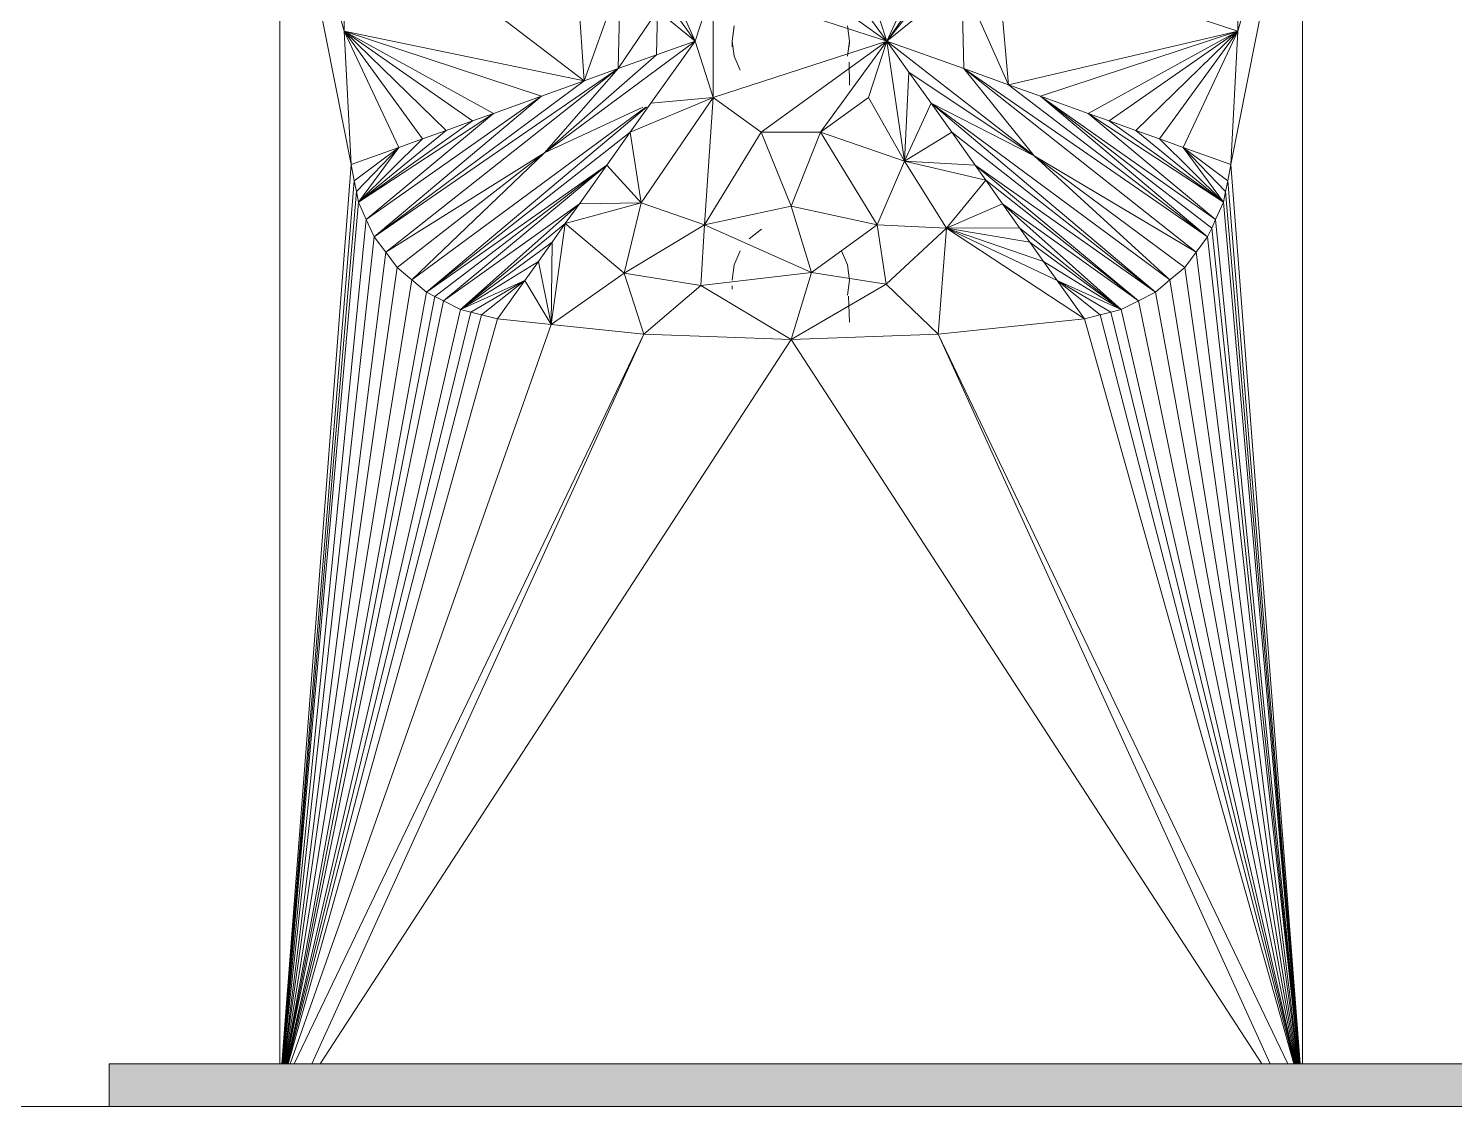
# Model space of a CAD drawing. Header units: inches. Extents: x 20461 to 27285, y -26063 to -19005.
# Drawn here: x 25494.59 to 25511.33, y -22418.63 to -22405.98 of the extents above; entities that cross this region are included whole.
import ezdxf

# ---------------------------------------------------------------- set-up
doc = ezdxf.new("R2010")
doc.units = ezdxf.units.IN
doc.header["$MEASUREMENT"] = 0
doc.layers.add('A-GENM', color=13, linetype='Continuous', lineweight=9)
doc.layers.add('A-WALL', color=113, linetype='Continuous', lineweight=9)

# ---------------------------------------------------------------- blocks, each defined once
blk = doc.blocks.new('Drinking_Fountain-Haws_Corporation-Wall_Mounted_1119-1119-2447-1119-2447 - Drinking_Fountain-Haws_Corporation-Wall_Mounted_1119-1119-2447-300512 - 184570-300653-Site Plan - Phase 1')
at = {"layer": 'A-GENM'}
blk.add_hatch(color=256, dxfattribs=at).paths.add_polyline_path([(0, 11.68), (32, 11.68), (32, 12.18), (0, 12.18)], flags=0)
for p, q in [((2.001, 12.18), (2.001, 26.982)), ((2.756, 24.295), (2.001, 26.982)), ((2.001, 26.982), (2.838, 22.731)), ((9.126, 24.18), (11.422, 27.098)), ((9.126, 24.18), (11.112, 27.061)), ((14.001, 26.982), (13.163, 22.731)), ((14.001, 26.982), (13.245, 24.295)), ((14.001, 12.18), (14.001, 26.982)), ((5.229, 26.465), (6.876, 24.18)), ((2.756, 24.295), (2.771, 25.861)), ((2.771, 25.861), (5.572, 23.712)), ((13.23, 25.861), (13.245, 24.295)), ((5.463, 25.327), (5.572, 23.712)), ((6.375, 25.286), (6.876, 24.18)), ((9.126, 24.18), (7.652, 25.25)), ((8.346, 25.25), (9.126, 24.18)), ((10.552, 23.667), (10.415, 25.228)), ((10.415, 25.228), (13.245, 24.295)), ((9.126, 24.18), (9.509, 25.026)), ((5.997, 24.894), (5.572, 23.712)), ((5.973, 23.856), (5.997, 24.894)), ((7.089, 24.842), (6.876, 24.18)), ((9.126, 24.18), (7.089, 24.842)), ((7.089, 24.842), (7.089, 23.519)), ((9.126, 24.18), (8.912, 24.842)), ((9.126, 24.18), (10.004, 24.894)), ((10.028, 23.856), (10.004, 24.894)), ((10.004, 24.894), (10.552, 23.667)), ((5.973, 23.856), (6.436, 24.537)), ((6.436, 24.537), (6.424, 24.018)), ((6.436, 24.537), (6.876, 24.18)), ((2.756, 24.295), (5.071, 23.532)), ((2.756, 24.295), (4.265, 23.244)), ((2.756, 24.295), (3.955, 23.131)), ((2.756, 24.295), (4.511, 23.331)), ((2.756, 24.295), (2.838, 22.731)), ((2.756, 24.295), (3.398, 22.932)), ((2.756, 24.295), (3.676, 23.031)), ((2.756, 24.295), (5.572, 23.712)), ((7.309, 24.18), (7.333, 24.358)), ((7.309, 24.18), (7.324, 24.292)), ((7.324, 24.292), (7.333, 24.358)), ((8.686, 24.18), (8.663, 24.358)), ((10.552, 23.667), (13.245, 24.295)), ((10.93, 23.532), (13.245, 24.295)), ((11.487, 23.331), (13.245, 24.295)), ((11.733, 23.244), (13.245, 24.295)), ((12.046, 23.131), (13.245, 24.295)), ((12.325, 23.031), (13.245, 24.295)), ((12.603, 22.932), (13.245, 24.295)), ((13.163, 22.731), (13.245, 24.295)), ((6.876, 24.18), (5.109, 22.87)), ((6.876, 24.18), (6.357, 23.45)), ((6.424, 24.018), (6.876, 24.18)), ((6.876, 24.18), (7.089, 23.519)), ((9.126, 24.18), (7.089, 23.519)), ((7.309, 24.18), (7.333, 24.002)), ((7.309, 24.18), (7.312, 24.111)), ((9.126, 24.18), (7.652, 23.11)), ((9.126, 24.18), (8.346, 23.11)), ((8.686, 24.18), (8.663, 24.002)), ((8.686, 24.18), (8.683, 24.112)), ((9.126, 24.18), (8.912, 23.519)), ((9.126, 24.18), (9.383, 23.815)), ((9.126, 24.18), (10.854, 22.833)), ((9.126, 24.18), (10.028, 23.856)), ((9.126, 24.18), (9.334, 22.769)), ((6.424, 24.018), (5.109, 22.87)), ((5.973, 23.856), (6.424, 24.018)), ((7.333, 24.002), (7.368, 23.919)), ((8.683, 23.932), (8.686, 23.661)), ((5.973, 23.856), (3.111, 21.881)), ((5.973, 23.856), (3.246, 21.703)), ((5.973, 23.856), (5.109, 22.87)), ((5.973, 23.856), (5.572, 23.712)), ((7.403, 23.837), (7.368, 23.919)), ((9.383, 23.815), (9.334, 22.769)), ((9.383, 23.815), (10.854, 22.833)), ((9.383, 23.815), (9.644, 23.45)), ((12.89, 21.881), (10.028, 23.856)), ((10.854, 22.833), (10.028, 23.856)), ((12.755, 21.703), (10.028, 23.856)), ((10.028, 23.856), (10.552, 23.667)), ((5.572, 23.712), (3.111, 21.881)), ((5.071, 23.532), (5.572, 23.712)), ((12.89, 21.881), (10.552, 23.667)), ((10.93, 23.532), (10.552, 23.667)), ((5.071, 23.532), (3.017, 22.086)), ((5.071, 23.532), (3.111, 21.881)), ((5.071, 23.532), (4.511, 23.331)), ((6.114, 23.109), (7.089, 23.519)), ((6.114, 23.109), (6.357, 23.45)), ((7.089, 23.519), (6.243, 22.281)), ((7.089, 23.519), (6.357, 23.45)), ((7.089, 23.519), (6.987, 22.025)), ((7.652, 23.11), (7.089, 23.519)), ((8.346, 23.11), (8.912, 23.519)), ((9.334, 22.769), (8.912, 23.519)), ((9.334, 22.769), (9.644, 23.45)), ((12.278, 21.234), (9.644, 23.45)), ((10.854, 22.833), (9.644, 23.45)), ((12.448, 21.379), (9.644, 23.45)), ((9.644, 23.45), (9.887, 23.109)), ((12.89, 21.881), (10.93, 23.532)), ((12.981, 22.086), (10.93, 23.532)), ((12.937, 21.984), (10.93, 23.532)), ((10.93, 23.532), (11.487, 23.331)), ((4.511, 23.331), (2.926, 22.291)), ((4.511, 23.331), (3.017, 22.086)), ((3.55, 21.379), (6.298, 23.406)), ((3.723, 21.234), (6.305, 23.406)), ((4.265, 23.244), (4.511, 23.331)), ((5.109, 22.87), (6.263, 23.406)), ((12.981, 22.086), (11.487, 23.331)), ((13.075, 22.291), (11.487, 23.331)), ((11.733, 23.244), (11.487, 23.331)), ((4.265, 23.244), (2.926, 22.291)), ((3.955, 23.131), (2.926, 22.291)), ((3.955, 23.131), (3.676, 23.031)), ((3.723, 21.234), (6.114, 23.109)), ((4.265, 23.244), (3.955, 23.131)), ((5.838, 22.722), (6.114, 23.109)), ((6.114, 23.109), (6.243, 22.281)), ((7.652, 23.11), (6.987, 22.025)), ((8.346, 23.11), (7.652, 23.11)), ((7.652, 23.11), (8.001, 22.243)), ((8.346, 23.11), (8.001, 22.243)), ((8.346, 23.11), (9.334, 22.769)), ((8.346, 23.11), (9.011, 22.025)), ((9.334, 22.769), (9.887, 23.109)), ((12.278, 21.234), (9.887, 23.109)), ((10.163, 22.722), (9.887, 23.109)), ((13.075, 22.291), (11.733, 23.244)), ((11.733, 23.244), (12.046, 23.131)), ((13.075, 22.291), (12.046, 23.131)), ((12.046, 23.131), (12.325, 23.031)), ((2.838, 22.731), (3.398, 22.932)), ((2.876, 22.54), (3.398, 22.932)), ((2.903, 22.416), (3.398, 22.932)), ((2.926, 22.291), (3.676, 23.031)), ((2.926, 22.291), (3.398, 22.932)), ((3.398, 22.932), (3.676, 23.031)), ((13.075, 22.291), (12.325, 23.031)), ((12.603, 22.932), (12.325, 23.031)), ((13.125, 22.54), (12.603, 22.932)), ((13.098, 22.416), (12.603, 22.932)), ((13.163, 22.731), (12.603, 22.932)), ((13.075, 22.291), (12.603, 22.932)), ((5.109, 22.87), (3.246, 21.703)), ((5.109, 22.87), (3.38, 21.524)), ((3.55, 21.379), (5.109, 22.87)), ((9.334, 22.769), (9.011, 22.025)), ((10.286, 22.549), (9.334, 22.769)), ((10.163, 22.722), (9.334, 22.769)), ((9.334, 22.769), (9.826, 21.985)), ((12.621, 21.524), (10.854, 22.833)), ((10.854, 22.833), (12.755, 21.703)), ((10.854, 22.833), (12.448, 21.379)), ((2.027, 12.18), (2.838, 22.731)), ((2.838, 22.731), (2.876, 22.54)), ((3.723, 21.234), (5.838, 22.722)), ((3.823, 21.183), (5.838, 22.722)), ((3.922, 21.131), (5.838, 22.722)), ((5.838, 22.722), (5.519, 22.271)), ((5.838, 22.722), (6.243, 22.281)), ((12.079, 21.131), (10.163, 22.722)), ((12.278, 21.234), (10.163, 22.722)), ((10.286, 22.549), (10.163, 22.722)), ((13.125, 22.54), (13.163, 22.731)), ((13.974, 12.18), (13.163, 22.731)), ((2.029, 12.18), (2.876, 22.54)), ((2.903, 22.416), (2.876, 22.54)), ((10.286, 22.549), (9.826, 21.985)), ((12.079, 21.131), (10.286, 22.549)), ((10.286, 22.549), (10.482, 22.271)), ((13.125, 22.54), (13.098, 22.416)), ((13.972, 12.18), (13.125, 22.54)), ((2.903, 22.416), (2.03, 12.18)), ((2.032, 12.18), (2.926, 22.291)), ((2.903, 22.416), (2.926, 22.291)), ((2.926, 22.291), (3.017, 22.086)), ((3.922, 21.131), (5.519, 22.271)), ((4.122, 21.029), (5.519, 22.271)), ((5.352, 22.038), (6.243, 22.281)), ((5.352, 22.038), (5.519, 22.271)), ((5.519, 22.271), (6.243, 22.281)), ((6.041, 21.455), (6.243, 22.281)), ((6.243, 22.281), (6.987, 22.025)), ((9.826, 21.985), (10.482, 22.271)), ((12.079, 21.131), (10.482, 22.271)), ((11.876, 21.029), (10.482, 22.271)), ((10.482, 22.271), (10.681, 21.99)), ((12.981, 22.086), (13.075, 22.291)), ((13.098, 22.416), (13.075, 22.291)), ((13.969, 12.18), (13.075, 22.291)), ((13.971, 12.18), (13.098, 22.416)), ((8.001, 22.243), (6.987, 22.025)), ((8.001, 22.243), (9.011, 22.025)), ((8.001, 22.243), (8.241, 21.465)), ((2.035, 12.18), (3.017, 22.086)), ((3.017, 22.086), (3.111, 21.881)), ((5.352, 22.038), (4.122, 21.029)), ((5.352, 22.038), (5.188, 20.853)), ((5.352, 22.038), (5.197, 21.82)), ((5.352, 22.038), (6.041, 21.455)), ((6.041, 21.455), (6.987, 22.025)), ((6.943, 21.313), (6.987, 22.025)), ((6.987, 22.025), (8.241, 21.465)), ((7.511, 21.861), (7.655, 21.971)), ((9.011, 22.025), (8.241, 21.465)), ((9.117, 21.328), (9.011, 22.025)), ((9.826, 21.985), (9.011, 22.025)), ((9.117, 21.328), (9.826, 21.985)), ((9.726, 20.74), (9.826, 21.985)), ((9.826, 21.985), (10.681, 21.99)), ((10.804, 21.82), (9.826, 21.985)), ((11.124, 21.369), (9.826, 21.985)), ((10.962, 21.594), (9.826, 21.985)), ((9.826, 21.985), (11.443, 20.919)), ((10.804, 21.82), (10.681, 21.99)), ((11.876, 21.029), (10.681, 21.99)), ((12.89, 21.881), (12.937, 21.984)), ((12.981, 22.086), (12.937, 21.984)), ((13.964, 12.18), (12.937, 21.984)), ((13.966, 12.18), (12.981, 22.086)), ((2.039, 12.18), (3.111, 21.881)), ((3.111, 21.881), (3.246, 21.703)), ((5.197, 21.82), (4.122, 21.029)), ((5.197, 21.82), (5.036, 21.594)), ((5.197, 21.82), (5.188, 20.853)), ((10.804, 21.82), (11.876, 21.029)), ((10.804, 21.82), (10.962, 21.594)), ((12.89, 21.881), (12.755, 21.703)), ((13.962, 12.18), (12.89, 21.881)), ((2.045, 12.18), (3.246, 21.703)), ((3.246, 21.703), (3.38, 21.524)), ((4.122, 21.029), (5.036, 21.594)), ((4.877, 21.369), (5.036, 21.594)), ((5.036, 21.594), (5.188, 20.853)), ((7.368, 21.635), (7.333, 21.553)), ((7.368, 21.635), (7.403, 21.719)), ((8.592, 21.719), (8.663, 21.553)), ((11.124, 21.369), (10.962, 21.594)), ((11.876, 21.029), (10.962, 21.594)), ((12.621, 21.524), (12.755, 21.703)), ((13.956, 12.18), (12.755, 21.703)), ((2.05, 12.18), (3.38, 21.524)), ((3.55, 21.379), (3.38, 21.524)), ((6.041, 21.455), (5.188, 20.853)), ((6.041, 21.455), (6.275, 20.74)), ((6.041, 21.455), (6.943, 21.313)), ((6.943, 21.313), (8.241, 21.465)), ((7.309, 21.374), (7.333, 21.553)), ((8.001, 20.68), (8.241, 21.465)), ((9.117, 21.328), (8.241, 21.465)), ((8.686, 21.374), (8.663, 21.553)), ((8.686, 21.374), (8.671, 21.487)), ((12.621, 21.524), (12.448, 21.379)), ((13.951, 12.18), (12.621, 21.524)), ((2.057, 12.18), (3.55, 21.379)), ((3.723, 21.234), (3.55, 21.379)), ((4.877, 21.369), (4.122, 21.029)), ((4.245, 20.998), (4.877, 21.369)), ((4.368, 20.966), (4.877, 21.369)), ((4.555, 20.919), (4.877, 21.369)), ((4.877, 21.369), (5.188, 20.853)), ((6.275, 20.74), (6.943, 21.313)), ((8.001, 20.68), (6.943, 21.313)), ((7.312, 21.307), (7.309, 21.269)), ((8.001, 20.68), (9.117, 21.328)), ((8.686, 21.374), (8.663, 21.197)), ((9.726, 20.74), (9.117, 21.328)), ((11.63, 20.966), (11.124, 21.369)), ((11.124, 21.369), (11.876, 21.029)), ((11.124, 21.369), (11.753, 20.998)), ((11.124, 21.369), (11.443, 20.919)), ((12.278, 21.234), (12.448, 21.379)), ((13.944, 12.18), (12.448, 21.379)), ((2.065, 12.18), (3.723, 21.234)), ((2.069, 12.18), (3.823, 21.183)), ((2.073, 12.18), (3.922, 21.131)), ((3.723, 21.234), (3.823, 21.183)), ((3.922, 21.131), (3.823, 21.183)), ((3.922, 21.131), (4.122, 21.029)), ((8.686, 20.881), (8.674, 21.188)), ((12.079, 21.131), (11.876, 21.029)), ((12.079, 21.131), (12.278, 21.234)), ((13.928, 12.18), (12.079, 21.131)), ((13.936, 12.18), (12.278, 21.234)), ((2.081, 12.18), (4.122, 21.029)), ((2.086, 12.18), (4.245, 20.998)), ((2.091, 12.18), (4.368, 20.966)), ((2.099, 12.18), (4.555, 20.919)), ((4.245, 20.998), (4.122, 21.029)), ((4.368, 20.966), (4.245, 20.998)), ((4.368, 20.966), (4.555, 20.919)), ((4.555, 20.919), (5.188, 20.853)), ((9.726, 20.74), (11.443, 20.919)), ((11.63, 20.966), (11.443, 20.919)), ((13.902, 12.18), (11.443, 20.919)), ((11.63, 20.966), (11.753, 20.998)), ((13.91, 12.18), (11.63, 20.966)), ((11.876, 21.029), (11.753, 20.998)), ((13.915, 12.18), (11.753, 20.998)), ((13.92, 12.18), (11.876, 21.029)), ((2.124, 12.18), (5.188, 20.853)), ((5.188, 20.853), (6.275, 20.74)), ((2.169, 12.18), (6.275, 20.74)), ((2.378, 12.18), (6.275, 20.74)), ((2.475, 12.18), (8.001, 20.68)), ((8.001, 20.68), (6.275, 20.74)), ((8.001, 20.68), (9.726, 20.74)), ((8.001, 20.68), (13.526, 12.18)), ((9.726, 20.74), (13.832, 12.18)), ((9.726, 20.74), (13.623, 12.18)), ((32, 12.18), (0, 12.18)), ((0, 12.18), (0, 11.68))]:
    blk.add_line(p, q, dxfattribs=at)
blk = doc.blocks.new('Locker Rooms_MASTER_ifc-1-Site Plan - Phase 1')
at = {"layer": 'A-WALL', "color": 7}
blk.add_line((25582.854, -22418.631), (25445.927, -22418.631), dxfattribs=at)
at = {"lineweight": 9}
blk.add_blockref('Drinking_Fountain-Haws_Corporation-Wall_Mounted_1119-1119-2447-1119-2447 - Drinking_Fountain-Haws_Corporation-Wall_Mounted_1119-1119-2447-300512 - 184570-300653-Site Plan - Phase 1', (25495.539, -22430.311), dxfattribs=at)

msp = doc.modelspace()

# ---------------------------------------------------------------- block references
at = {"lineweight": 5}
msp.add_blockref('Locker Rooms_MASTER_ifc-1-Site Plan - Phase 1', (0, 0), dxfattribs=at)

doc.saveas('drawing.dxf')
